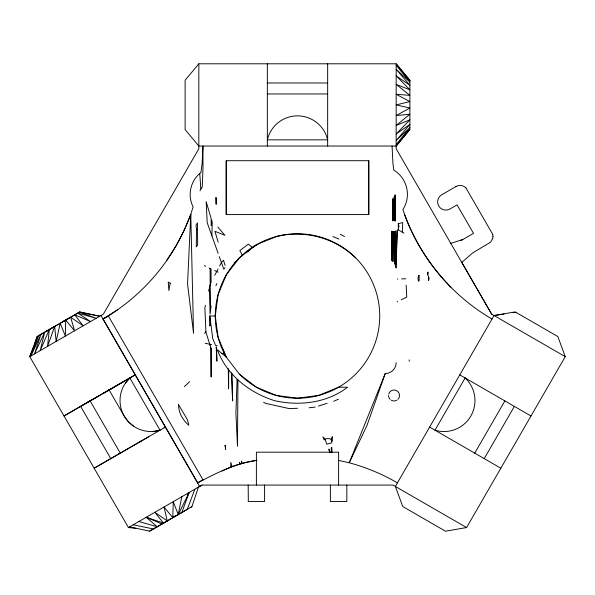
<?xml version="1.0" encoding="UTF-8"?>
<svg xmlns="http://www.w3.org/2000/svg" width="595" height="595" viewBox="0 0 595 595"><rect width="100%" height="100%" fill="white"/><g stroke="black" fill="none" stroke-linecap="round" stroke-linejoin="round"><path stroke-width="0.89" d="M211.166 348.782L211.128 377.044L210.846 347.755M226.234 214.587L226.234 160.71L368.766 160.71L368.766 214.587L226.234 214.587L226.234 160.71M368.766 214.587L368.766 160.71M241.421 463.617L241.429 461.021L242.225 463.401M228.718 369.205L228.584 388.885L228.294 368.655M237.955 379.915L237.494 446.347L235.91 413.28L237.122 379.283M398.434 229.871L398.234 223.668L402.689 222.575L402.51 232.251M398.494 223.601L398.486 224.285L398.234 223.668M230.726 467.187L230.838 462.412L232.109 466.651M211.887 235.836L212.244 222.18L211.612 220.053L211.27 225.676L211.091 218.283L206.153 201.601L207.216 222.753L218.134 253.329M129.636 526.843L149.62 531.171L167.232 520.893L164.027 506.992L172.803 517.68L173.242 501.667L178.24 514.541L189.203 492.452L187.217 495.509M203.066 480.009L108.379 316.005L103.009 319.084A200.746 200.746 0 0 0 190.772 214.326L187.566 284.038L193.546 333.289L190.772 214.326L193.122 206.896L192.007 204.472A27.972 27.972 0 0 1 199.756 173.428L200.917 172.55L202.136 163.432L202.94 146.028L202.992 168.668L202.218 186.927L199.95 190.861M427.79 274.95L427.939 271.997L427.649 274.756L428.11 275.359M492.965 236.386L492.682 238.513M211.113 305.956L210.028 314.182L209.581 286.649L211.076 282.335L211.054 268.836L209.276 267.988M239.361 374.136A82.222 82.222 0 0 0 374.768 344.118A82.222 82.222 0 0 0 290.33 234.088A82.222 82.222 0 0 0 226.293 357.104L217.331 349.689C226.494 374.932 249.625 392.945 274.801 400.725C299.464 406.273 327.213 402.964 347.554 387.204L338.614 387.204L318.786 395.415L297.5 398.219L276.221 395.422L256.393 387.204L239.361 374.136L226.293 357.112L218.082 337.283L215.278 315.997L218.075 294.718L226.293 274.89L239.354 257.858L250.599 249.238M239.316 464.226L239.607 462.412L239.904 464.048M178.24 514.541L181.832 496.713M205.439 305.287L204.873 307.816L205.915 332.07L211.537 349.957M208.585 291.126L209.053 289.014M59.098 323.896L60.221 323.234L56.138 341.411L54.651 326.447L47.555 346.372L49.34 329.511L40.177 350.626L44.662 332.218L34.517 353.899L40.921 334.375L30.962 355.951L38.378 335.84L56.012 325.681M34.651 344.468L37.21 336.517L79.797 311.929L99.744 316.235L79.514 312.092L62.148 322.133M34.651 344.877L37.492 336.353M190.251 507.617L191.91 506.657L198.418 487.134L202.01 485.081L392.99 485.074L466.577 527.557L565.25 356.65L557.857 336.554L515.136 311.892L494.036 315.536L395.363 486.442L402.755 506.531L445.484 531.201L466.577 527.557M492.69 238.513L490.555 242.202L472.742 252.845L461.787 262.41L491.663 314.167L565.25 356.65M396.173 362.593A10.963 10.963 0 0 1 385.21 373.563L367.063 425.247L349.25 462.784L338.495 460.381M37.21 336.517L29.75 356.65L128.423 527.549L135.809 528.36M181.78 512.503L189.203 492.452M194.863 489.187L187.276 509.327L181.259 512.883M385.21 373.563L349.25 462.784A198.745 198.745 0 0 1 397.43 482.865M215.955 285.622L216.803 283.584M38.378 335.84L29.75 356.65L103.337 314.167L198.827 148.765L198.827 63.799L396.173 63.799L409.881 80.444L409.881 129.383L396.173 146.028L198.827 146.028L185.119 129.561L185.119 80.258L198.827 63.799M190.772 214.326L184.086 230.421L176.038 245.876L166.674 260.573M214.736 275.314L218.075 268.925M219.614 265.965L221.37 262.596L223.519 260.26L225.029 265.363M474.728 453.137L504.88 400.918M484.226 458.619L514.37 406.4M204.613 333.55L205.892 331.579M209.537 325.948L210.206 324.915L210.095 318.332M172.803 517.68L173.8 516.148M174.513 516.81L175.614 515.315M225.007 267.631L223.802 269.208L219.31 256.631M396.173 146.028L409.881 129.353L396.173 144.622L409.881 127.657L396.173 140.517L409.881 124.415L396.173 133.987L409.881 119.84L396.173 125.471L409.881 114.247L396.173 115.556L409.881 108.022L396.173 104.913L409.881 101.581L396.173 94.27L409.881 95.371L396.173 84.356L409.881 89.808L396.173 75.84L409.881 85.271L396.173 69.31L409.881 82.08L396.173 65.197L409.881 80.444M125.344 383.217L129.866 377.966L160.01 430.192A30.962 30.962 0 0 1 129.851 377.951L109.116 389.97L124.177 416.054L128.267 421.632L133.503 426.146M184.383 386.624L189.552 381.678M247.535 251.588L247.87 251.321C255.582 243.4 266.5 241.035 276.221 236.572C304.313 229.551 334.829 237.725 355.646 257.858M255.493 245.482L246.575 252.325M256.386 244.79L252.6 247.713L248.331 244.121L239.845 250.629L242.477 255.463M117.684 309.69L103.106 319.032L197.681 482.843L202.94 479.786M338.443 399.215L333.594 401.29M234.133 262.789L236.892 261.071M163.506 523.169L167.493 520.818M47.221 330.761L46.67 331.088L57.953 324.595M61.04 322.81L67.659 318.935M90.098 400.896L64 415.964L135.229 374.872L199.63 486.435M91.637 400.019L87.763 402.272L99.045 395.779M107.591 390.841L111.473 388.587L103.24 393.325M63.955 321.129L70.121 317.544M455.963 186.54L441.721 194.758A8.226 8.226 0 0 0 438.708 205.989A8.226 8.226 0 0 0 449.939 209.001L457.072 204.888L473.516 233.374L462.851 239.525L450.772 243.333M90.135 400.933L120.272 453.137L110.782 458.604L80.63 406.392L135.229 374.872L100.964 315.536M110.782 458.604L94.159 468.213L165.373 427.098L164.161 427.798M128.423 527.549L198.418 487.134M198.842 486.903L202.003 485.081M159.304 525.541L158.969 525.735L159.445 525.459M138.851 521.525L157.236 526.768L146.229 517.271L163.469 523.064L154.812 512.31L167.232 520.893L191.91 506.657M182.375 512.236L149.62 531.171M117.899 454.506L141.64 440.821M182.234 512.317L182.71 512.042M139.26 442.174L148.78 436.723M197.592 482.902C216.312 473.025 235.754 463.252 256.988 460.292M397.073 301.925L397.691 301.613M401.275 299.821L406.727 297.091L406.154 285.169M167.232 520.893L168.043 520.506M460.761 240.402L462.851 239.525M455.963 186.54C459.102 184.695 463.349 185.246 465.892 187.841M315.134 407.092L309.08 407.776M318.466 406.043L327.176 403.306M153.198 431.472L159.996 430.207M494.036 315.536L504.054 314.063M513.158 312.732L515.895 312.33M297.5 408.274L289.319 408.624L265.623 403.351L263.585 402.287M397.408 279.048L397.929 279.033M401.655 278.906L405.879 278.757M267.348 82.988L327.652 82.988M267.348 93.95L327.652 93.95M209.931 325.339L209.79 316.005L215.278 315.997M221.942 353.504L224.798 353.504M248.189 485.074L248.308 501.518M248.189 501.526L264.589 501.518L264.589 485.074M223.571 351.704L224.084 351.771M133.191 524.79L153.451 528.955M205.171 343.263L211.575 344.617M217.287 345.829L215.583 345.472L212.779 338.704L209.79 316.005M161.394 523.92L161.795 524.039M79.514 312.092L96.189 318.288L77.804 313.082L90.529 321.553L74.777 314.829L83.159 325.815L70.641 317.217L74.568 330.775L65.673 320.08L65.353 336.093L60.221 323.234M332.962 236.565L338.971 239.056M146.229 517.271L161.907 523.972M204.316 265.623L205.706 266.285M214.617 270.532L218.06 272.168M340.266 234.318L344.52 236.542M459.779 374.88L530.985 415.994M429.627 427.098L500.841 468.213M398.137 229.7L403.931 233.076M450.809 287.154C429.397 265.258 412.558 238.721 402.927 209.596L404.831 206.167A28.419 28.419 0 0 0 395.705 171.345L393.853 170.207L392.931 163.417L392.06 146.028M406.303 76.487L409.881 80.474L396.173 63.799L396.173 148.765L491.663 314.167M217.822 227.037L224.917 235.3L214.944 231.306L218.172 242.202M465.885 187.841L492.69 234.259M222.069 471.009L222.076 471.024A107.792 107.792 0 0 1 254.504 460.85M329.853 452.535L328.671 449.307L329.221 449.195L330.225 452.46M492.682 234.259L492.972 236.386M223.311 349.905L223.832 353.504M409.115 359.871L409.301 361.284M331.638 452.616L331.222 448.072L331.817 447.44L332.01 452.765M199.756 173.428L200.827 188.741M231.395 372.701L232.511 398.776L232.05 373.556M210.035 344.289L210.057 345.264M210.147 284.12L210.481 310.739M210.072 268.367L210.221 283.971M346.833 485.074L346.833 501.518L330.389 501.518L330.389 485.074M338.614 485.074L338.614 452.185L256.386 452.185L256.386 485.074M327.652 63.799L327.652 146.028M267.348 63.799L267.348 146.028M491.991 319.076A202.151 202.151 0 0 1 404.407 214.245M388.743 394.054A5.481 5.481 0 0 1 396.776 390.729A5.481 5.481 0 0 1 397.914 399.349M396.776 400.219A5.481 5.481 0 0 1 391.294 400.219M390.164 399.349A5.481 5.481 0 0 1 388.557 395.474M394.797 231.433L394.701 263.927L394.797 231.433M398.71 225.022L398.702 227.297L398.71 225.022M332.397 436.901L332.382 441.222L330.389 438.909L329.072 438.664L326.231 438.664L324.134 439.817L322.899 436.901L324.907 438.909L326.789 444.19L331.66 442.888L331.527 438.039L332.397 436.901M418.969 275.314C420.122 286.455 416.44 279.174 418.969 275.314M395.05 194.929L395.154 220.998L395.05 194.929M196.506 229.454L196.261 246.858L197.666 245.081L197.451 222.835L196.008 225.289L196.506 229.454M392.306 231.477L391.882 260.707L391.436 231.217L392.306 231.477M392.782 198.864L392.462 220.775L392.841 220.73L392.782 198.864M393.526 231.604L392.96 261.651L392.879 231.552L393.526 231.604M394.173 197.049L393.734 220.7L394.366 220.79L394.173 197.049M178.56 404.734C178.507 412.744 182.844 420.248 188.875 425.321L187.41 419.661L178.56 404.734M216.015 197.51L216.149 204.174L216.015 197.51M397.259 230.012L396.077 267.973L395.34 265.206L395.199 231.269L395.764 231.031L395.801 266.567L397.259 230.012M232.742 399.706L232.6 400.941L232.563 399L232.742 399.706M225.096 445.32L225.676 449.255L225.096 445.32M429.025 278.348L428.571 280.431L428.556 276.229L429.025 278.348M170.207 283.183L168.876 290.568L168.259 282.089L170.207 283.183M465.141 377.974L434.99 430.192A30.947 30.947 0 0 0 465.141 377.974M327.652 139.84L267.348 139.84A30.947 30.947 0 0 1 327.652 139.84M216.907 361.068L216.149 346.826L216.573 347.859L216.907 361.068"/></g></svg>
